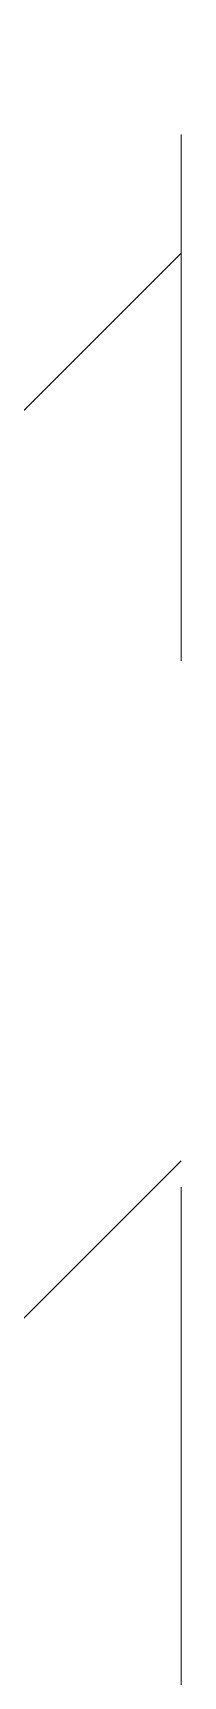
# Model space of a CAD drawing. Header units: millimetres. Extents: x -46397 to 283259, y -8690 to 23983.
# Drawn here: x -14786.4 to -14779.3, y 4676.2 to 4754.2 of the extents above; entities that cross this region are included whole.
import ezdxf

# ---------------------------------------------------------------- set-up
doc = ezdxf.new("R2010")
doc.units = ezdxf.units.MM
doc.linetypes.add('CENTER', pattern=[2, 1.25, -0.25, 0.25, -0.25])
doc.layers.add('DUONGTAM', color=1, linetype='CENTER', lineweight=0)

msp = doc.modelspace()

# ---------------------------------------------------------------- hatches: boundary and pattern name
h = msp.add_hatch()
h.set_pattern_fill('AR-HBONE', color=1, scale=0.3)
h.set_pattern_definition([(45, (-282923.9979270517, -5674.705977216247), (0, 43.10522938113193), [91.44, -30.48]), (135, (-282902.4453270517, -5653.153377216247), (4.263256414560601e-15, 43.10522938113193), [91.44, -30.48])])
edge = h.paths.add_edge_path()
edge.add_line((-14779.3840142691, 3524.555132402826), (-14779.3840142691, 5124.206465215781))
edge.add_arc((-15039.24599252059, 5125.857425441247), 259.8672226550366, 359.6359922254444, 423.1169667415435)
edge.add_arc((-15435.38401428337, 4344.393628654208), 1136.00134355679, 63.1183280641451, 116.8816184490646)
edge.add_arc((-15831.5211612187, 5125.856891881416), 259.8680940998796, 116.8829182880217, 180.3638907443265)
edge.add_line((-16091.3840142691, 5124.20645690578), (-16091.3840142691, 3524.555140712835))
edge.add_arc((-15831.52215563535, 3522.904099286579), 259.8671035556069, 179.6359741550151, 243.1169466113345)
edge.add_arc((-15435.38401425042, 4304.367980882769), 1136.001354187139, 243.1183200120746, 296.8816103969757)
edge.add_arc((-15039.24697819143, 3522.904773294542), 259.8682044877388, 296.88289934597, 360.3638738621672)
edge = h.paths.add_edge_path(flags=16)
edge.add_line((-16041.3840142691, 3524.387826217644), (-16041.3840142691, 5124.373771400962))
edge.add_arc((-15831.52215563518, 5125.857498331927), 209.8671035557809, 116.88305338869239, 180.4050753922423, ccw=False)
edge.add_arc((-15435.38401426707, 4344.394971917707), 1086.000145450308, 63.11835869769362, 116.88164908259421, ccw=False)
edge.add_arc((-15039.24599252042, 5125.85742544136), 209.8672226548663, -0.40505526201701514, 63.11696674156889, ccw=False)
edge.add_line((-14829.3840142691, 5124.37377140102), (-14829.3840142691, 3524.387826217586))
edge.add_arc((-15039.24599252053, 3522.90417217725), 209.8672226549791, -63.11696674152728, 0.4050552620158214, ccw=False)
edge.add_arc((-15435.38401426707, 4304.366625700663), 1086.000145450101, 243.11835091740022, 296.8816413023147, ccw=False)
edge.add_arc((-15831.52215563518, 3522.904099286679), 209.8671035557798, 179.5949246077577, 243.11694661130758, ccw=False)

# ---------------------------------------------------------------- linework, layer by layer
at = {"layer": 'DUONGTAM', "color": 5, "lineweight": 0, "ltscale": 100, "elevation": -1.499105149169903}
msp.add_lwpolyline([(-16091.3840142691, 5074.380798809361), (-16091.3840142691, 3574.380798809361), (-16091.3840142691, 3524.555140712835, 0.2842960782398918), (-15949.02650263056, 3291.120493421944, 0.2389866582865138), (-14921.74275655212, 3291.11986955702, 0.2842960879540954), (-14779.3840142691, 3524.555132402826), (-14779.3840142691, 3574.380798809303), (-14779.3840142691, 5074.380798809303), (-14779.3840142691, 5124.206465215781, 0.2842960879540954), (-14921.74167310662, 5357.641178818194, 0.2389866582865138), (-15949.02540957241, 5357.641658313412, 0.2842960782398824), (-16091.3840142691, 5124.20645690578)], format="xyb", close=True, dxfattribs=at)

doc.saveas('drawing.dxf')
